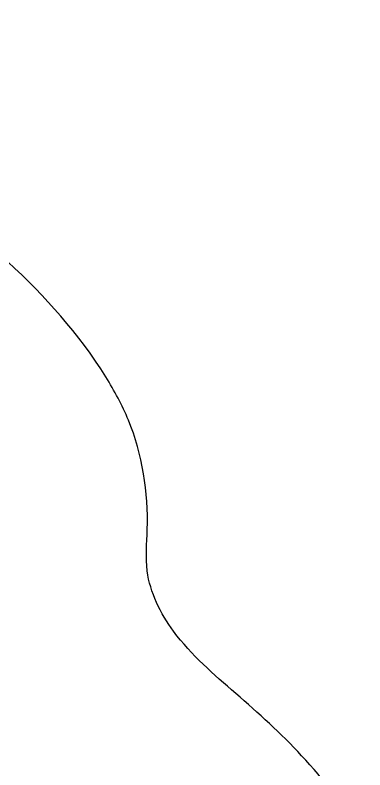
# Model space of a CAD drawing. Extents: x 99089 to 101049, y 99298 to 100905.
# Drawn here: x 100800.4 to 100957.3, y 99683.4 to 100021.7 of the extents above; entities that cross this region are included whole.
import ezdxf

# ---------------------------------------------------------------- set-up
doc = ezdxf.new("R2010")
doc.units = 0
for name, color, linetype in [('Survey Exist Alignments', 7, 'Continuous'), ('Survey Exist Pavement', 7, 'Continuous'), ('Survey Exist Surface', 7, 'Continuous'), ('Survey Exist Trees', 7, 'Continuous')]:
    doc.layers.add(name, color=color, linetype=linetype)

msp = doc.modelspace()

# ---------------------------------------------------------------- linework, layer by layer
at = {"layer": 'Survey Exist Alignments'}
msp.add_arc((12453.8, 12817.86), 123818.25, 44.4148412, 44.6032489, dxfattribs=at)
at = {"layer": 'Survey Exist Pavement'}
for radius in [123829.25, 123807.25]:
    msp.add_arc((12453.8, 12817.86), radius, 44.4148412, 44.6032489, dxfattribs=at)
at = {"layer": 'Survey Exist Surface'}
for radius in [123837.25, 123799.25]:
    msp.add_arc((12453.8, 12817.86), radius, 44.4148412, 44.6032489, dxfattribs=at)
at = {"layer": 'Survey Exist Trees'}
msp.add_spline([(100952.57, 99603.58), (100952.57, 99653.42), (100928.92, 99689.74), (100899.37, 99717.62), (100871.5, 99745.5), (100859.68, 99772.53), (100859.68, 99791.11), (100851.24, 99840.11), (100841.1, 99859.54), (100797.2, 99911.07), (100756.66, 99941.48), (100672.22, 99984.56), (100638.45, 100011.59), (100619.87, 100011.59), (100619.87, 99995.54), (100601.29, 99995.54), (100572.58, 99987.09), (100549.78, 99978.65), (100514.32, 99978.65), (100504.19, 100000.61), (100504.19, 100031.02), (100504.19, 100052.98), (100504.19, 100102.82), (100488.14, 100145.91), (100463.66, 100181.38), (100478.48, 100209.01), (100515.02, 100209.01), (100542.42, 100209.01), (100558.8, 100213.74), (100558.8, 100251.27), (100596.08, 100274.11), (100629.19, 100274.11), (100648.6, 100243.28), (100681.71, 100215.86), (100715.96, 100230.71), (100731.95, 100280.97), (100715.96, 100304.95), (100715.96, 100333.51)], degree=3, dxfattribs=at)

doc.saveas('drawing.dxf')
